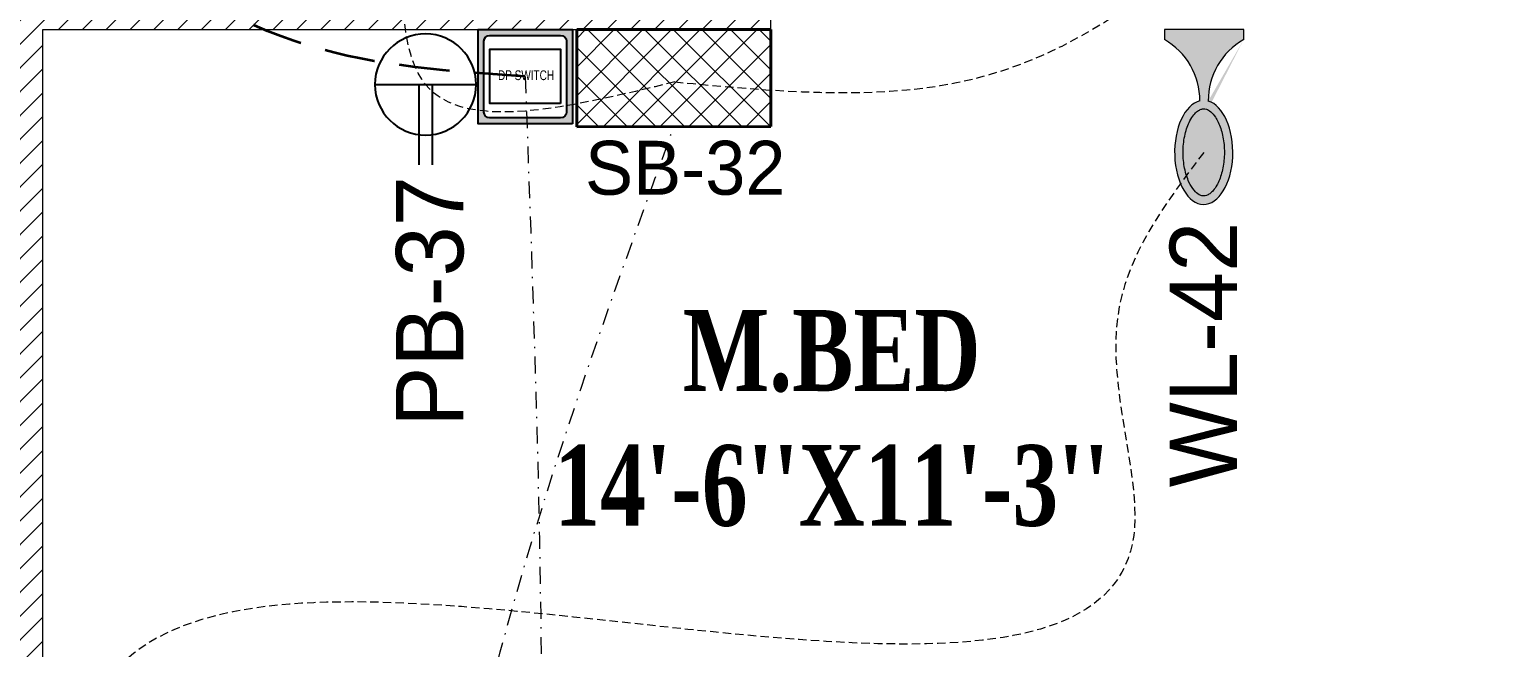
# Model space of a CAD drawing. Header units: inches. Extents: x 109699 to 44449955, y -10987 to 15824140.
# Drawn here: x 196519.6 to 196628.8, y -3355.9 to -3310.1 of the extents above; entities that cross this region are included whole.
import ezdxf

# ---------------------------------------------------------------- set-up
doc = ezdxf.new("R2010")
doc.units = ezdxf.units.IN
doc.header["$LTSCALE"] = 5
doc.header["$MEASUREMENT"] = 0
doc.linetypes.add('DASHDOT', pattern=[1, 0.5, -0.25, 0, -0.25])
doc.linetypes.add('DASHED2', pattern=[0.375, 0.25, -0.125])
doc.layers.get('0').update_dxf_attribs({"color": 123})
for name, color, linetype, lineweight in [('AC Out', 5, 'DASHED2', 35), ('E-Con-Point', 5, 'DASHED2', 13), ('E-PB-Socket-5A', 203, 'Continuous', 13), ('E-SB-Switch-Board', 106, 'Continuous', 18), ('E-WL-Wall-Light', 232, 'Continuous', 15), ('ha', 252, 'Continuous', 5), ('SB', 1, 'DASHDOT', 20), ('WALL-1', 8, 'Continuous', 9)]:
    doc.layers.add(name, color=color, linetype=linetype, lineweight=lineweight)
doc.layers.add('DP SWITCH', color=7, linetype='Continuous')
doc.layers.add('T', color=8, linetype='Continuous')
doc.styles.get("Standard").update_dxf_attribs({"font": 'times.ttf'})
doc.styles.add('style2', font='ARIALN.TTF', dxfattribs={"width": 0.75, "height": 3})
doc.styles.add('Swis 721 LtCn BT', font='swisscl.ttf')

# ---------------------------------------------------------------- blocks, each defined once
blk = doc.blocks.new('DP Switch')
at = {"layer": 'DP SWITCH'}
h = blk.add_hatch(color=5, dxfattribs=at)
h.paths.add_polyline_path([(371.8944990466893, 17.73056013955426), (371.8944990466893, 14.23056013955134), (375.3944990466901, 14.23056013955134), (375.3944990466901, 17.73056013955214)])
h.paths.add_polyline_path([(375.1757490466773, 17.29306013955204), (375.1757490466773, 14.66806013955144, -0.4142135623730951), (374.9569990466773, 14.44931013955139), (372.3319990466767, 14.44931013955139, -0.4142135623730951), (372.1132490466766, 14.66806013955144), (372.1132490466766, 17.29306013955204, -0.4142135623730951), (372.3319990466767, 17.51181013955209), (374.9569990466773, 17.51181013955209, -0.4142135623730951)], flags=16)
at = {"layer": 'DP SWITCH', "color": 5}
for points in [[(375.3944990535736, 14.23056013818255), (371.8944990535736, 14.23056013818255), (371.8944990535736, 17.73056013818335), (375.3944990535736, 17.73056013818335)], [(374.9569990535753, 14.98278933212836), (372.3319990535771, 14.98278933212836), (372.3319990535771, 16.99740426982923), (374.9569990535753, 16.99740426982923)]]:
    blk.add_lwpolyline(points, close=True, dxfattribs=at)
at = {"layer": 'DP SWITCH', "color": 252}
blk.add_lwpolyline([(374.9569990535753, 14.4493101381824), (372.3319990535771, 14.4493101381824, -0.414213562373095), (372.1132490535736, 14.66806013818262), (372.1132490535736, 17.29306013818365, -0.414213562373095), (372.3319990535771, 17.5118101381835), (374.9569990535753, 17.5118101381835, -0.414213562373095), (375.1757490535762, 17.29306013818365), (375.1757490535762, 14.66806013818262, -0.414213562373095)], format="xyb", close=True, dxfattribs=at)
at = {"layer": 'DP SWITCH', "color": 5, "insert": (374.7126546307745, 15.84745109732405), "char_height": 0.3609375000001094, "attachment_point": 9, "style": 'Swis 721 LtCn BT'}
blk.add_mtext_dynamic_manual_height_columns('{\\C7;DP SWITCH}', width=2.020173917173224, gutter_width=2.5, heights=[0], dxfattribs=at)
blk = doc.blocks.new('A$C4DCB0E22')
h = blk.add_hatch()
h.set_pattern_fill('ANSI37', color=256, scale=15, angle=90.05046403147966, style=0)
h.set_pattern_definition([(135.0504640314797, (0, 0), (-1.324656962164393, -1.326992438783809), []), (225.0504640314796, (0, 0), (1.326992438783809, -1.324656962164393), [])])
h.paths.add_polyline_path([(0.0158499618895469, -4.176303718850249e-06), (-3.779117417224143e-06, 17.9999888419976), (8.999992730033242, 18.00791571250107), (9.015846471040199, 0.007922694199763214)])
at = {"lineweight": 40}
for p, q in [((-3.779117417224143e-06, 17.9999888419976), (8.999992730033242, 18.00791571250107)), ((0.0158499618895469, -4.176303718850249e-06), (-3.779117417224143e-06, 17.9999888419976)), ((9.015846471040199, 0.007922694199763214), (8.999992730033242, 18.00791571250107)), ((0.0158499618895469, -4.176303718850249e-06), (9.015846471040199, 0.007922694199763214))]:
    blk.add_line(p, q, dxfattribs=at)
blk = doc.blocks.new('A$C0EEE0DA8')
at = {"lineweight": 25}
for p, q in [((9.859886922386067, 11.01563311866266), (9.859886922386067, 3.514223118661903)), ((9.859886922386067, 7.754928118662065), (15.8195753665932, 7.754928118662065)), ((9.859886922386067, 6.774928118662501), (15.8195753665932, 6.774928118662501))]:
    blk.add_line(p, q, dxfattribs=at)
blk.add_circle((9.85988692238243, 7.264928118662283), 3.750704999999999, dxfattribs=at)
blk = doc.blocks.new('E-W-LIGHT')
at = {"linetype": 'ByBlock', "ltscale": 0.5}
h = blk.add_hatch(color=256, dxfattribs=at)
h.dxf.hatch_style = 1
h.set_gradient(color1=(255, 255, 255), color2=(255, 255, 0), name='CYLINDER')
edge = h.paths.add_edge_path()
edge.add_spline(control_points=[(-96.71110423948552, 1.235367220396483), (-96.8976251288622, 1.235367220396483), (-97.08530367817384, 1.204590695443009), (-97.49532330615068, 1.060408411101338), (-97.71769888777162, 0.9452617532663472), (-98.18859363857634, 0.6007580769133996), (-98.4360601757027, 0.3712016227401077), (-98.9274233233457, -0.2076466389563343), (-99.17095937526851, -0.5565722783421756), (-99.79256403547286, -1.649000525487912), (-100.1403411294208, -2.496475964584042), (-100.6655547252501, -4.389078901701514), (-100.8435119435345, -5.433326140728264), (-100.996858843053, -7.577941591604359), (-100.9723680002039, -8.677864733885961), (-100.7253955626443, -10.7881619923927), (-100.5027117058065, -11.79805679996582), (-99.90205506231798, -13.59089832466863), (-99.52349327352754, -14.37265162368595), (-98.79708591162027, -15.46144462183512), (-98.46289770719719, -15.83531695936959), (-97.82402795464219, -16.37320808014224), (-97.52292902289115, -16.53708124557815), (-97.0332651008719, -16.69867335386745), (-96.83300356165012, -16.72444707740215), (-96.42760539585558, -16.70413243760904), (-96.21918910161975, -16.65733367471884), (-95.75858057275782, -16.45705756399432), (-95.50712660475898, -16.30138572900886), (-94.98330090317799, -15.85001415615693), (-94.71221849052682, -15.55449414506236), (-94.18744122004225, -14.82684639582039), (-93.93399672563008, -14.39521060388152), (-93.32240182252819, -13.09860869282319), (-93.0057716383552, -12.13470487732181), (-92.57508722519842, -10.03980369670334), (-92.46055768618565, -8.90959698224412), (-92.45565766659526, -6.646794607945969), (-92.56528275998282, -5.514732191470296), (-92.98715107886524, -3.412587944823316), (-93.29985699109132, -2.443281268231641), (-93.99092435031811, -0.9549615958549695), (-94.34810290115182, -0.3877643056552464), (-95.07582621573985, 0.4836147841888085), (-95.44374809115733, 0.7854262440646148), (-96.01798165069457, 1.105607693885873), (-96.24029005175481, 1.180327462172805), (-96.53763867025813, 1.228459302029147), (-96.62438560181026, 1.235367220396483), (-96.71110423948552, 1.235367220396483)], knot_values=[0, 0, 0, 0, 0.194197829587449, 0.194197829587449, 0.388395659174898, 0.388395659174898, 0.582593488762347, 0.582593488762347, 0.776791318349796, 0.776791318349796, 1.110216687407361, 1.110216687407361, 1.443642056464925, 1.443642056464925, 1.77706742552249, 1.77706742552249, 2.110492794580054, 2.110492794580054, 2.443918163637619, 2.443918163637619, 2.701496175378678, 2.701496175378678, 2.959074187119738, 2.959074187119738, 3.169612053741, 3.169612053741, 3.380149920362263, 3.380149920362263, 3.590687786983526, 3.590687786983526, 3.801225653604789, 3.801225653604789, 4.011763520226051, 4.011763520226051, 4.360140390670959, 4.360140390670959, 4.708517261115867, 4.708517261115867, 5.056894131560775, 5.056894131560775, 5.405271002005684, 5.405271002005684, 5.69307956715584, 5.69307956715584, 5.980888132305996, 5.980888132305996, 6.192897451070847, 6.192897451070847, 6.283185307179586, 6.283185307179586, 6.283185307179586, 6.283185307179586], degree=3, periodic=0)
at = {"layer": 'E-WL-Wall-Light', "linetype": 'ByBlock', "ltscale": 0.5}
h = blk.add_hatch(color=256, dxfattribs=at)
h.dxf.hatch_style = 1
edge = h.paths.add_edge_path()
edge.add_ellipse((-96.71110423948552, -7.740473765769313), major_axis=(0, 10.71660606041263), ratio=0.559300439547623, start_angle=187.7376784571124, end_angle=531.0374031504149)
edge.add_arc((-112.001170541625, -18.46997501720373), 14.35701343791298, -60.53601194170483, 0.5736542653427819, ccw=False)
edge.add_line((-104.9392941575301, -30.97012448799713), (-104.939294157532, -33.06572841662167))
edge.add_line((-104.939294157532, -33.06572841662167), (-88.60969415754215, -33.06572841666017))
edge.add_line((-88.60969415754215, -33.06572841666017), (-88.60969415754002, -30.97012448799946))
edge.add_arc((-81.54781777344922, -18.46997501720374), 14.35701343791298, 179.559619270027, 240.5360119417236, ccw=False)
edge = h.paths.add_edge_path(flags=16)
edge.add_spline(control_points=[(-96.71110423948552, 1.235367220396483), (-96.8976251288622, 1.235367220396483), (-97.08530367817384, 1.204590695443009), (-97.49532330615068, 1.060408411101338), (-97.71769888777162, 0.9452617532663472), (-98.18859363857634, 0.6007580769133996), (-98.4360601757027, 0.3712016227401077), (-98.9274233233457, -0.2076466389563343), (-99.17095937526851, -0.5565722783421756), (-99.79256403547286, -1.649000525487912), (-100.1403411294208, -2.496475964584042), (-100.6655547252501, -4.389078901701514), (-100.8435119435345, -5.433326140728264), (-100.996858843053, -7.577941591604359), (-100.9723680002039, -8.677864733885961), (-100.7253955626443, -10.7881619923927), (-100.5027117058065, -11.79805679996582), (-99.90205506231798, -13.59089832466863), (-99.52349327352754, -14.37265162368595), (-98.79708591162027, -15.46144462183512), (-98.46289770719719, -15.83531695936959), (-97.82402795464219, -16.37320808014224), (-97.52292902289115, -16.53708124557815), (-97.0332651008719, -16.69867335386745), (-96.83300356165012, -16.72444707740215), (-96.42760539585558, -16.70413243760904), (-96.21918910161975, -16.65733367471884), (-95.75858057275782, -16.45705756399432), (-95.50712660475898, -16.30138572900886), (-94.98330090317799, -15.85001415615693), (-94.71221849052682, -15.55449414506236), (-94.18744122004225, -14.82684639582039), (-93.93399672563008, -14.39521060388152), (-93.32240182252819, -13.09860869282319), (-93.0057716383552, -12.13470487732181), (-92.57508722519842, -10.03980369670334), (-92.46055768618565, -8.90959698224412), (-92.45565766659526, -6.646794607945969), (-92.56528275998282, -5.514732191470296), (-92.98715107886524, -3.412587944823316), (-93.29985699109132, -2.443281268231641), (-93.99092435031811, -0.9549615958549695), (-94.34810290115182, -0.3877643056552464), (-95.07582621573985, 0.4836147841888085), (-95.44374809115733, 0.7854262440646148), (-96.01798165069457, 1.105607693885873), (-96.24029005175481, 1.180327462172805), (-96.53763867025813, 1.228459302029147), (-96.62438560181026, 1.235367220396483), (-96.71110423948552, 1.235367220396483)], knot_values=[0, 0, 0, 0, 0.194197829587449, 0.194197829587449, 0.388395659174898, 0.388395659174898, 0.582593488762347, 0.582593488762347, 0.776791318349796, 0.776791318349796, 1.110216687407361, 1.110216687407361, 1.443642056464925, 1.443642056464925, 1.77706742552249, 1.77706742552249, 2.110492794580054, 2.110492794580054, 2.443918163637619, 2.443918163637619, 2.701496175378678, 2.701496175378678, 2.959074187119738, 2.959074187119738, 3.169612053741, 3.169612053741, 3.380149920362263, 3.380149920362263, 3.590687786983526, 3.590687786983526, 3.801225653604789, 3.801225653604789, 4.011763520226051, 4.011763520226051, 4.360140390670959, 4.360140390670959, 4.708517261115867, 4.708517261115867, 5.056894131560775, 5.056894131560775, 5.405271002005684, 5.405271002005684, 5.69307956715584, 5.69307956715584, 5.980888132305996, 5.980888132305996, 6.192897451070847, 6.192897451070847, 6.283185307179586, 6.283185307179586, 6.283185307179586, 6.283185307179586], degree=3, periodic=0)
for p, q in [((-104.9392941575301, -30.97012448799713), (-104.939294157532, -33.06572841662167)), ((-104.939294157532, -33.06572841662167), (-88.60969415754215, -33.06572841666017)), ((-88.60969415754215, -33.06572841666017), (-88.60969415754002, -30.97012448803655))]:
    blk.add_line(p, q)
at = {"linetype": 'ByBlock', "ltscale": 0.5}
for centre, start, end in [((-112.001170541625, -18.46997501720374), 299.4639880582952, 0.5736542653427851), ((-81.54781777344922, -18.46997501720374), 179.4263457346572, 240.5360119417045)]:
    blk.add_arc(centre, 14.35701343791298, start, end, dxfattribs=at)
blk.add_ellipse((-96.71110423948552, -7.740473765769313), major_axis=(0, 10.71660606041263), ratio=0.559300439547623, start_param=3.276640619127039, end_param=9.268351136215248, dxfattribs=at)
blk.add_open_spline([(-96.71110423948552, 1.235367220396483), (-96.8976251288622, 1.235367220396483), (-97.08530367817384, 1.204590695443009), (-97.49532330615068, 1.060408411101338), (-97.71769888777162, 0.9452617532663472), (-98.18859363857634, 0.6007580769133996), (-98.4360601757027, 0.3712016227401077), (-98.9274233233457, -0.2076466389563343), (-99.17095937526851, -0.5565722783421756), (-99.79256403547286, -1.649000525487912), (-100.1403411294208, -2.496475964584042), (-100.6655547252501, -4.389078901701514), (-100.8435119435345, -5.433326140728264), (-100.996858843053, -7.577941591604359), (-100.9723680002039, -8.677864733885961), (-100.7253955626443, -10.7881619923927), (-100.5027117058065, -11.79805679996582), (-99.90205506231798, -13.59089832466863), (-99.52349327352754, -14.37265162368595), (-98.79708591162027, -15.46144462183512), (-98.46289770719719, -15.83531695936959), (-97.82402795464219, -16.37320808014224), (-97.52292902289115, -16.53708124557815), (-97.0332651008719, -16.69867335386745), (-96.83300356165012, -16.72444707740215), (-96.42760539585558, -16.70413243760904), (-96.21918910161975, -16.65733367471884), (-95.75858057275782, -16.45705756399432), (-95.50712660475898, -16.30138572900886), (-94.98330090317799, -15.85001415615693), (-94.71221849052682, -15.55449414506236), (-94.18744122004225, -14.82684639582039), (-93.93399672563008, -14.39521060388152), (-93.32240182252819, -13.09860869282319), (-93.0057716383552, -12.13470487732181), (-92.57508722519842, -10.03980369670334), (-92.46055768618565, -8.90959698224412), (-92.45565766659526, -6.646794607945969), (-92.56528275998282, -5.514732191470296), (-92.98715107886524, -3.412587944823316), (-93.29985699109132, -2.443281268231641), (-93.99092435031811, -0.9549615958549695), (-94.34810290115182, -0.3877643056552464), (-95.07582621573985, 0.4836147841888085), (-95.44374809115733, 0.7854262440646148), (-96.01798165069457, 1.105607693885873), (-96.24029005175481, 1.180327462172805), (-96.53763867025813, 1.228459302029147), (-96.62438560181026, 1.235367220396483), (-96.71110423948552, 1.235367220396483)], degree=3, knots=[0, 0, 0, 0, 0.194197829587449, 0.194197829587449, 0.388395659174898, 0.388395659174898, 0.582593488762347, 0.582593488762347, 0.776791318349796, 0.776791318349796, 1.110216687407361, 1.110216687407361, 1.443642056464925, 1.443642056464925, 1.77706742552249, 1.77706742552249, 2.110492794580054, 2.110492794580054, 2.443918163637619, 2.443918163637619, 2.701496175378678, 2.701496175378678, 2.959074187119738, 2.959074187119738, 3.169612053741, 3.169612053741, 3.380149920362263, 3.380149920362263, 3.590687786983526, 3.590687786983526, 3.801225653604789, 3.801225653604789, 4.011763520226051, 4.011763520226051, 4.360140390670959, 4.360140390670959, 4.708517261115867, 4.708517261115867, 5.056894131560775, 5.056894131560775, 5.405271002005684, 5.405271002005684, 5.69307956715584, 5.69307956715584, 5.980888132305996, 5.980888132305996, 6.192897451070847, 6.192897451070847, 6.283185307179586, 6.283185307179586, 6.283185307179586, 6.283185307179586], dxfattribs=at)

msp = doc.modelspace()

# ---------------------------------------------------------------- hatches: boundary and pattern name
at = {"layer": 'ha'}
h = msp.add_hatch(dxfattribs=at)
h.set_pattern_fill('ANSI31', scale=10, angle=-7.63333123551244e-14, style=0)
h.set_pattern_definition([(44.99999999999989, (142356.2319982718, 2531118.532197352), (-0.8838834764831833, 0.8838834764831855), [])])
h.paths.add_polyline_path([(196550.6306810349, -3245.085296884672), (196550.6306810349, -3240.085296884206), (196545.6306810349, -3240.085296884206), (196545.6306810349, -3240.085296883741), (196515.6306810349, -3240.085296884672), (196515.6306810349, -3250.578646185835), (196493.6306443762, -3250.57864618537), (196493.6310590072, -3250.578646185806), (196488.6310590072, -3250.578646185806), (196488.6307271348, -3255.578646185835), (196515.6306810349, -3255.578646185835), (196515.6306810349, -3309.792124718455), (196467.6353395369, -3309.792124718455), (196467.6306077173, -3314.792124718455), (196515.630681035, -3314.792124718455), (196515.6333115906, -3489.007518244003), (196521.630681035, -3489.007518244003), (196521.630681035, -3484.007792632588), (196520.630681035, -3484.007792632588), (196520.630681035, -3310.085296884672), (196574.6306810347, -3310.085296884672), (196574.6259492151, -3305.085296884672), (196520.630681035, -3305.085296884672), (196520.6306810349, -3245.085296884672)])

# ---------------------------------------------------------------- linework, layer by layer
at = {"layer": 'AC Out', "ltscale": 3}
msp.add_spline([(196556.4078256201, -3313.566223559079, 0.263215849959245), (196525.30078125, -3301.37890625), (196519.3046875, -3278.27734375, 0.263215849959251), (196523.4994184324, -3277.579904999358, 0.2632158499592492)], degree=3, dxfattribs=at)
at = {"layer": 'E-Con-Point', "ltscale": 0.5}
for points in [[(196567.4956908518, -3313.976455717424), (196549.0131085224, -3314.169154370733, 0.526431699918497), (196544.5795480364, -3294.051942299444), (196529.7504115203, -3286.595104245067, 0.263215849959245), (196541.5063232563, -3253.616757943492, 16.63151986974967), (196562.5593091108, -3242.585296884206, 0.263215849959245), (196593.6908201142, -3250.986591922917, 0.3632158499585785)], [(196567.4956908518, -3313.976455717424), (196588.4043380281, -3314.030015368295), (196628.8249054536, -3273.43538030212, 0.2650851247153334)], [(196606.7335921505, -3319.205027369778, 0.5632158499590716), (196600.3290379969, -3331.524300040666), (196601.6011080903, -3346.990240443991, -0.1214475790990548), (196551.6796774483, -3352.896540520353, 0.526431699918497), (196525.9047609926, -3357.724991540123), (196522.7096345076, -3390.396917394832, 0.263215849959245), (196524.1226825279, -3410.226057993877, 0.263215849959245), (196561.6301399246, -3480.406477672534, 0.1785524209039124), (196581.7234151081, -3479.91097434025, 0.4417682708631645), (196594.0116833314, -3474.887794730928, 0.2632158499592521), (196590.6396164846, -3429.941936635067, 0.2632158499592521), (196588.0624468003, -3390.476341786044, 0.0857903163960998)]]:
    msp.add_spline(points, degree=3, dxfattribs=at)
at = {"layer": 'SB', "ltscale": 0.5}
for points in [[(196556.4078256201, -3313.566223559079, 0.263215849959245), (196534.277410602, -3482.620924584935), (196431.753867945, -3627.978368512984), (196408.0661569314, -3719.028374020028), (196331.5675651239, -3723.048388819456, 0.8619938400189693)], [(196569.2308683034, -3480.511407149101), (196550.9081092501, -3424.0488663178), (196549.7674931747, -3380.207975121277), (196567.4349432238, -3317.293721605495, 0.263215849959245)]]:
    msp.add_spline(points, degree=3, dxfattribs=at)
at = {"layer": 'WALL-1', "elevation": 0.263215849959245}
msp.add_lwpolyline([(196488.6306443762, -3250.578646185835), (196488.6307271348, -3255.578646185835), (196515.6306810349, -3255.578646185835), (196515.6306810349, -3309.792124718455), (196467.6353395369, -3309.792124718455), (196467.6306077173, -3314.792124718455), (196515.630681035, -3314.792124718455), (196515.6333115906, -3489.007518244003), (196521.630681035, -3489.007518244003), (196521.630681035, -3484.007792632588), (196520.630681035, -3484.007792632588), (196520.630681035, -3310.085296884672), (196574.6306810347, -3310.085296884672), (196574.6259492151, -3305.085296884672), (196520.630681035, -3305.085296884672), (196520.6306810349, -3245.085296884672), (196550.6306810349, -3245.085296884672)], dxfattribs=at)

# ---------------------------------------------------------------- block references
at = {"layer": 'DP SWITCH', "xscale": 2, "yscale": 2, "zscale": 2}
msp.add_blockref('DP Switch', (195809.1188275129, -3345.546417161038, 0.263215849959245), dxfattribs=at)
at = {"layer": 'E-PB-Socket-5A', "xscale": -1, "rotation": 90}
msp.add_blockref('A$C0EEE0DA8', (196556.2780366411, -3304.309267448351, 0.526431699918497), dxfattribs=at)
at = {"layer": 'E-SB-Switch-Board', "xscale": 0.8002315484918654, "yscale": 0.8002315484918654, "zscale": 0.8002315484918654, "rotation": 270}
msp.add_blockref('A$C4DCB0E22', (196560.226522091, -3310.085300154868, 0.263215849959245), dxfattribs=at)
at = {"layer": 'E-WL-Wall-Light', "xscale": 0.3601041968213394, "yscale": 0.3601041968213394, "zscale": 0.3601041968213394, "rotation": 180}
msp.add_blockref('E-W-LIGHT', (196571.9075176346, -3321.992404458217, 0.5632158499590716), dxfattribs=at)

# ---------------------------------------------------------------- texts
at = {"layer": 'E-PB-Socket-5A', "insert": (196551.8905921203, -3320.970759175798, 0.8230100255250661), "char_height": 5, "width": 24.08470202641911, "attachment_point": 9, "rotation": 90.00000000000011}
msp.add_mtext('{\\fCentury Gothic|b0|i0|c0|p34;PB-37}', dxfattribs=at)
at = {"layer": 'E-SB-Switch-Board', "insert": (196560.8424166643, -3318.345056697592, -0.1744934050684771), "char_height": 4, "width": 14.72456830652664, "attachment_point": 1}
msp.add_mtext('{\\fCentury Gothic|b0|i0|c0|p34;SB-32}', dxfattribs=at)
at = {"layer": 'E-WL-Wall-Light', "insert": (196609.2135507117, -3324.349194167896, 1.098012332710759), "char_height": 5, "width": 24.08470202641911, "attachment_point": 9, "rotation": 89.99999999999987}
msp.add_mtext('{\\fCentury Gothic|b0|i0|c0|p34;WL-42}', dxfattribs=at)
at = {"layer": 'T', "insert": (196579.1384210385, -3346.990240443991, -0.1214475790990548), "char_height": 6, "width": 44.92537410357909, "attachment_point": 8, "style": 'style2'}
msp.add_mtext("{\\fRomantic|b1|i0|c2|p2;M.BED\\P14'-6''X11'-3''}", dxfattribs=at)

doc.saveas('drawing.dxf')
